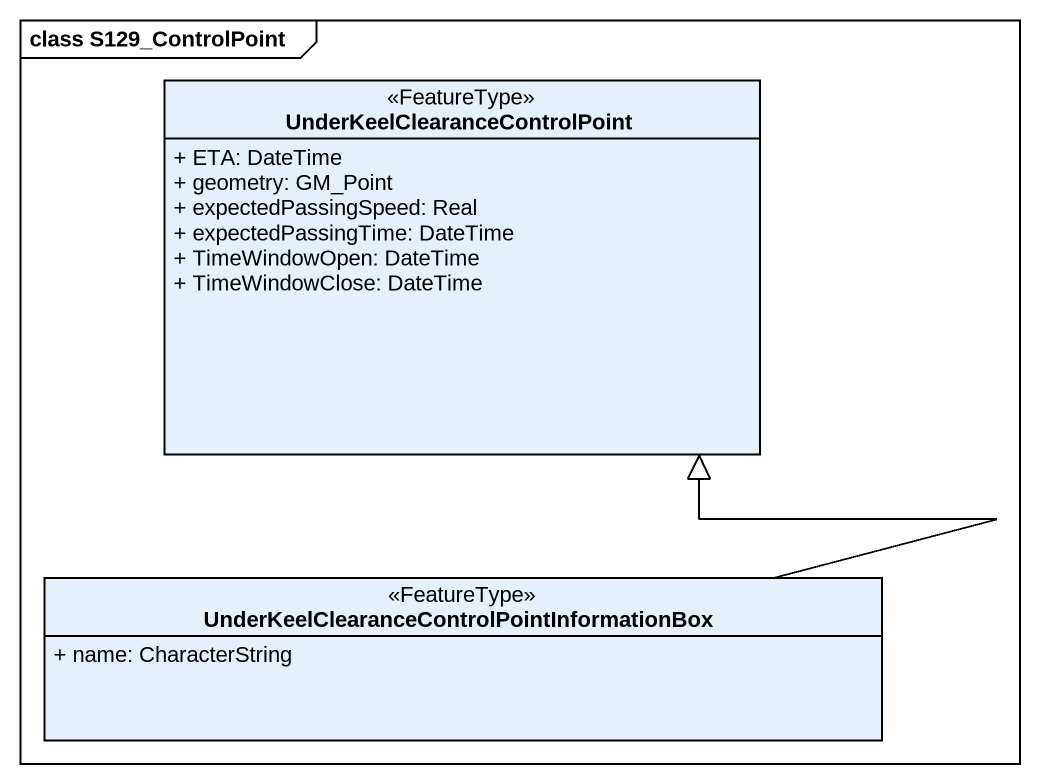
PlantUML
@startuml
mainframe class S129_ControlPoint
hide circle
hide empty members
skinparam classAttributeIconSize 0
class "UnderKeelClearanceControlPoint" as UnderKeelClearanceControlPoi <<FeatureType>> {
  + ETA: DateTime
  + geometry: GM_Point
  + expectedPassingSpeed: Real
  + expectedPassingTime: DateTime
  + TimeWindowOpen: DateTime
  + TimeWindowClose: DateTime
}
class "UnderKeelClearanceControlPointInformationBox" as UnderKeelClearanceControlPoi_2 <<FeatureType>> {
  + name: CharacterString
}
UnderKeelClearanceControlPoi_2 -up-|> UnderKeelClearanceControlPoi
@enduml
